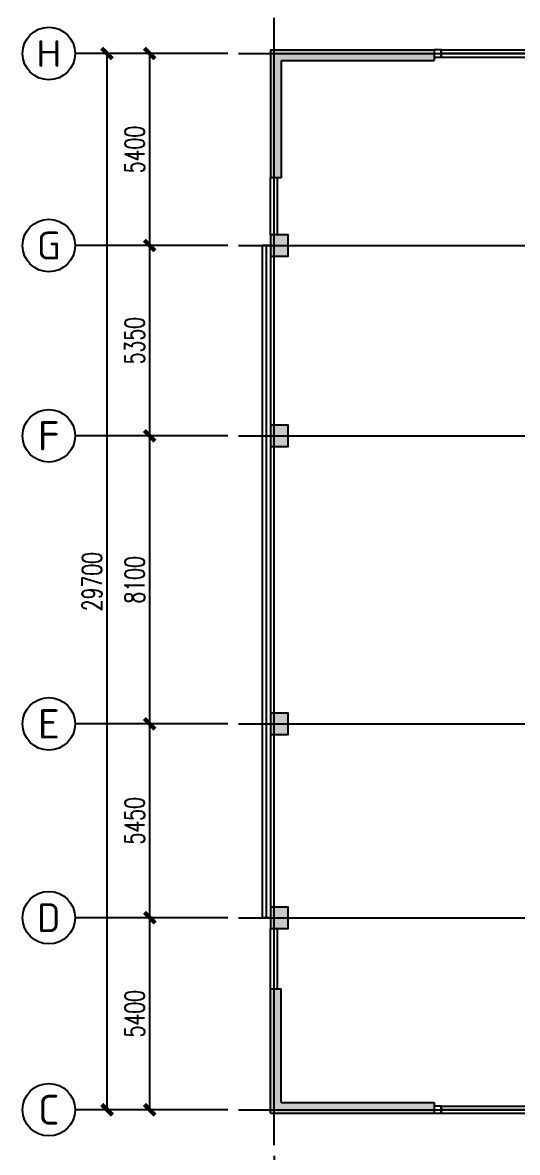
# Model space of a CAD drawing. Extents: x -1 to 1050000, y -900000 to 0.
# Drawn here: x 237214 to 251136, y -330769 to -299000 of the extents above; entities that cross this region are included whole.
import ezdxf
from ezdxf.enums import TextEntityAlignment as Align

# ---------------------------------------------------------------- set-up
doc = ezdxf.new("R2010")
doc.units = 0
doc.header["$LTSCALE"] = 1000
doc.header["$MEASUREMENT"] = 0
for name, color, linetype in [('AXIS', 3, 'Continuous'), ('AXIS_TEXT', 7, 'Continuous'), ('COLUMN', 9, 'Continuous'), ('CURTWALL', 4, 'Continuous'), ('PUB_HATCH', 8, 'Continuous'), ('WALL', 9, 'Continuous'), ('WINDOW', 4, 'Continuous')]:
    doc.layers.add(name, color=color, linetype=linetype)
doc.layers.add('DOTE', color=1, linetype='Continuous', plot=False)
doc.styles.add('_TCH_AXIS', font='tssdeng.shx', dxfattribs={"bigfont": 'GBCBIG.shx'})
doc.styles.add('_TCH_DIM_T3', font='SIMPLEX', dxfattribs={"width": 0.705882, "bigfont": 'GBCBIG'})
doc.styles.add('COMPLEX', font='COMPLEX')
doc.dimstyles.new('_TCH_ARCH&&100', dxfattribs={"dimtxt": 297.5, "dimasz": 100, "dimexe": 250, "dimexo": 300, "dimgap": 126.25, "dimtad": 1, "dimdec": 0, "dimzin": 0, "dimdsep": 46, "dimtxsty": '_TCH_DIM_T3', "dimblk": 'ARCHTICK', "dimcen": 0.09, "dimclrt": 7, "dimazin": 2, "dimtfac": 1, "dimtdec": 0, "dimtix": 1, "dimtmove": 2, "dimatfit": 3, "dimfxl": 1, "dimtolj": 1, "dimtzin": 0, "dimarcsym": 0})

# ---------------------------------------------------------------- blocks, each defined once
blk = doc.blocks.new('_AXISO')
blk.add_circle((0, 0), 0.5)
at = {"layer": 'AXIS_TEXT', "style": 'COMPLEX', "width": 1.041667}
blk.add_attdef('A', text='', height=0.56, dxfattribs=at).set_placement((-0.25, -0.28), (0.25, -0.28), align=Align.FIT)
blk = doc.blocks.new('_ArchTick')
at = {"color": 0, "linetype": 'ByBlock', "const_width": 0.4}
blk.add_lwpolyline([(-0.5, -0.5), (0.5, 0.5)], dxfattribs=at)
blk = doc.blocks.new('*D266')
at = {"layer": 'AXIS', "color": 0, "lineweight": -2, "transparency": 16777216}
for p, q in [((242991, -324169), (240541, -324169)), ((240791, -329569), (240791, -324169)), ((242991, -329569), (240541, -329569))]:
    blk.add_line(p, q, dxfattribs=at)
at = {"layer": 'Defpoints', "color": 0, "transparency": 16777216}
for p in [(240791, -324169), (243291, -324169), (243291, -329569)]:
    blk.add_point(p, dxfattribs=at)
at = {"layer": 'AXIS', "color": 0, "lineweight": -2, "transparency": 16777216, "xscale": 300, "yscale": 300, "zscale": 300}
for p, rotation in [((240791, -324169), 90), ((240791, -329569), 270)]:
    blk.add_blockref('_ArchTick', p, dxfattribs=dict(at, rotation=rotation))
at = {"layer": 'AXIS', "color": 7, "transparency": 16777216, "insert": (240366, -326869), "char_height": 550, "attachment_point": 5, "rotation": 90, "style": '_TCH_DIM_T3'}
blk.add_mtext('\\A1;5400', dxfattribs=at)
blk = doc.blocks.new('*D267')
at = {"layer": 'AXIS', "color": 0, "lineweight": -2, "transparency": 16777216}
for p, q in [((242991, -318719), (240541, -318719)), ((240791, -324169), (240791, -318719)), ((242991, -324169), (240541, -324169))]:
    blk.add_line(p, q, dxfattribs=at)
at = {"layer": 'Defpoints', "color": 0, "transparency": 16777216}
for p in [(240791, -318719), (243291, -318719), (243291, -324169)]:
    blk.add_point(p, dxfattribs=at)
at = {"layer": 'AXIS', "color": 0, "lineweight": -2, "transparency": 16777216, "xscale": 300, "yscale": 300, "zscale": 300}
for p, rotation in [((240791, -318719), 90), ((240791, -324169), 270)]:
    blk.add_blockref('_ArchTick', p, dxfattribs=dict(at, rotation=rotation))
at = {"layer": 'AXIS', "color": 7, "transparency": 16777216, "insert": (240366, -321444), "char_height": 550, "attachment_point": 5, "rotation": 90, "style": '_TCH_DIM_T3'}
blk.add_mtext('\\A1;5450', dxfattribs=at)
blk = doc.blocks.new('*D268')
at = {"layer": 'AXIS', "color": 0, "lineweight": -2, "transparency": 16777216}
for p, q in [((242991, -310619), (240541, -310619)), ((240791, -318719), (240791, -310619)), ((242991, -318719), (240541, -318719))]:
    blk.add_line(p, q, dxfattribs=at)
at = {"layer": 'Defpoints', "color": 0, "transparency": 16777216}
for p in [(240791, -310619), (243291, -310619), (243291, -318719)]:
    blk.add_point(p, dxfattribs=at)
at = {"layer": 'AXIS', "color": 0, "lineweight": -2, "transparency": 16777216, "xscale": 300, "yscale": 300, "zscale": 300}
for p, rotation in [((240791, -310619), 90), ((240791, -318719), 270)]:
    blk.add_blockref('_ArchTick', p, dxfattribs=dict(at, rotation=rotation))
at = {"layer": 'AXIS', "color": 7, "transparency": 16777216, "insert": (240366, -314669), "char_height": 550, "attachment_point": 5, "rotation": 90, "style": '_TCH_DIM_T3'}
blk.add_mtext('\\A1;8100', dxfattribs=at)
blk = doc.blocks.new('*D269')
at = {"layer": 'AXIS', "color": 0, "lineweight": -2, "transparency": 16777216}
for p, q in [((242991, -305269), (240541, -305269)), ((240791, -310619), (240791, -305269)), ((242991, -310619), (240541, -310619))]:
    blk.add_line(p, q, dxfattribs=at)
at = {"layer": 'Defpoints', "color": 0, "transparency": 16777216}
for p in [(240791, -305269), (243291, -305269), (243291, -310619)]:
    blk.add_point(p, dxfattribs=at)
at = {"layer": 'AXIS', "color": 0, "lineweight": -2, "transparency": 16777216, "xscale": 300, "yscale": 300, "zscale": 300}
for p, rotation in [((240791, -305269), 90), ((240791, -310619), 270)]:
    blk.add_blockref('_ArchTick', p, dxfattribs=dict(at, rotation=rotation))
at = {"layer": 'AXIS', "color": 7, "transparency": 16777216, "insert": (240366, -307944), "char_height": 550, "attachment_point": 5, "rotation": 90, "style": '_TCH_DIM_T3'}
blk.add_mtext('\\A1;5350', dxfattribs=at)
blk = doc.blocks.new('*D270')
at = {"layer": 'AXIS', "color": 0, "lineweight": -2, "transparency": 16777216}
for p, q in [((242991, -299869), (240541, -299869)), ((240791, -305269), (240791, -299869)), ((242991, -305269), (240541, -305269))]:
    blk.add_line(p, q, dxfattribs=at)
at = {"layer": 'Defpoints', "color": 0, "transparency": 16777216}
for p in [(240791, -299869), (243291, -299869), (243291, -305269)]:
    blk.add_point(p, dxfattribs=at)
at = {"layer": 'AXIS', "color": 0, "lineweight": -2, "transparency": 16777216, "xscale": 300, "yscale": 300, "zscale": 300}
for p, rotation in [((240791, -299869), 90), ((240791, -305269), 270)]:
    blk.add_blockref('_ArchTick', p, dxfattribs=dict(at, rotation=rotation))
at = {"layer": 'AXIS', "color": 7, "transparency": 16777216, "insert": (240366, -302569), "char_height": 550, "attachment_point": 5, "rotation": 90, "style": '_TCH_DIM_T3'}
blk.add_mtext('\\A1;5400', dxfattribs=at)
blk = doc.blocks.new('*D271')
at = {"layer": 'AXIS', "color": 0, "lineweight": -2, "transparency": 16777216}
for p, q in [((242591, -299869), (239341, -299869)), ((239591, -329569), (239591, -299869)), ((242591, -329569), (239341, -329569))]:
    blk.add_line(p, q, dxfattribs=at)
at = {"layer": 'Defpoints', "color": 0, "transparency": 16777216}
for p in [(239591, -299869), (242891, -299869), (242891, -329569)]:
    blk.add_point(p, dxfattribs=at)
at = {"layer": 'AXIS', "color": 0, "lineweight": -2, "transparency": 16777216, "xscale": 300, "yscale": 300, "zscale": 300}
for p, rotation in [((239591, -299869), 90), ((239591, -329569), 270)]:
    blk.add_blockref('_ArchTick', p, dxfattribs=dict(at, rotation=rotation))
at = {"layer": 'AXIS', "color": 7, "transparency": 16777216, "insert": (239166, -314719), "char_height": 550, "attachment_point": 5, "rotation": 90, "style": '_TCH_DIM_T3'}
blk.add_mtext('\\A1;29700', dxfattribs=at)
blk = doc.blocks.new('*D272')
at = {"layer": 'AXIS', "color": 0, "lineweight": -2, "transparency": 16777216}
for p, q in [((244291, -330869), (244291, -333319)), ((252691, -330869), (252691, -333319)), ((244291, -333069), (252691, -333069))]:
    blk.add_line(p, q, dxfattribs=at)
at = {"layer": 'Defpoints', "color": 0, "transparency": 16777216}
for p in [(244291, -330569), (252691, -330569), (252691, -333069)]:
    blk.add_point(p, dxfattribs=at)
at = {"layer": 'AXIS', "color": 0, "lineweight": -2, "transparency": 16777216, "xscale": 300, "yscale": 300, "zscale": 300, "rotation": 180}
blk.add_blockref('_ArchTick', (244291, -333069), dxfattribs=at)
at = {"layer": 'AXIS', "color": 0, "lineweight": -2, "transparency": 16777216, "xscale": 300, "yscale": 300, "zscale": 300}
blk.add_blockref('_ArchTick', (252691, -333069), dxfattribs=at)
at = {"layer": 'AXIS', "color": 7, "transparency": 16777216, "insert": (248491, -332644), "char_height": 550, "attachment_point": 5, "style": '_TCH_DIM_T3'}
blk.add_mtext('\\A1;8400', dxfattribs=at)
blk = doc.blocks.new('_FZH')
blk.add_lwpolyline([(-0.5, -0.5), (0.5, -0.5), (0.5, 0.5), (-0.5, 0.5)], close=True)
at = {"layer": 'PUB_HATCH'}
blk.add_solid([(-0.5, -0.5), (0.5, -0.5), (-0.5, 0.5), (0.5, 0.5)], dxfattribs=at)
blk = doc.blocks.new('$WINLIB2D$00000002')
at = {"color": 0}
for points in [[(-0.5, 0.5), (0.5, 0.5)], [(-0.5, 0.5), (-0.5, -0.5)], [(0.5, 0.5), (0.5, -0.5)], [(0.5, 0), (-0.5, 0)], [(-0.5, -0.5), (0.5, -0.5)]]:
    blk.add_lwpolyline(points, dxfattribs=at)

msp = doc.modelspace()

# ---------------------------------------------------------------- hatches: boundary and pattern name
at = {"layer": 'PUB_HATCH'}
for points in [[(244490.6, -300068.75), (244190.6, -299768.75), (244190.6, -303368.75), (244490.6, -303368.75)], [(244190.6, -299768.75), (244490.6, -300068.75), (248790.6, -300068.75), (248790.6, -299768.75)], [(244190.6, -329668.75), (244490.6, -329368.75), (244490.6, -326168.75), (244190.6, -326168.75)], [(244490.6, -329368.75), (244190.6, -329668.75), (248790.6, -329668.75), (248790.6, -329368.75)]]:
    msp.add_hatch(color=256, dxfattribs=at).paths.add_polyline_path(points)

# ---------------------------------------------------------------- linework, layer by layer
at = {"layer": 'AXIS'}
for p, q in [((242690.6, -299868.75), (238690.6, -299868.75)), ((242690.6, -305268.75), (238690.6, -305268.75)), ((242690.6, -310618.75), (238690.6, -310618.75)), ((242690.6, -318718.75), (238690.6, -318718.75)), ((242690.6, -324168.75), (238690.6, -324168.75)), ((242690.6, -329568.75), (238690.6, -329568.75))]:
    msp.add_line(p, q, dxfattribs=at)
at = {"layer": 'CURTWALL'}
for p, q in [((243950.6, -305268.75), (243950.6, -324168.75)), ((244190.6, -305268.75), (243950.6, -305268.75)), ((244070.6, -305268.75), (244070.6, -324168.75)), ((244190.6, -305268.75), (244190.6, -324168.75)), ((244190.6, -324168.75), (243950.6, -324168.75))]:
    msp.add_line(p, q, dxfattribs=at)
at = {"layer": 'DOTE'}
for p, q in [((244290.6, -330568.75), (244290.6, -298868.75)), ((243290.6, -299868.75), (294590.6, -299868.75)), ((243290.6, -305268.75), (294590.6, -305268.75)), ((243290.6, -310618.75), (294590.6, -310618.75)), ((243290.6, -318718.75), (294590.6, -318718.75)), ((243290.6, -324168.75), (294590.6, -324168.75)), ((243290.6, -329568.75), (294590.6, -329568.75))]:
    msp.add_line(p, q, dxfattribs=at)
at = {"layer": 'WALL'}
for p, q in [((244190.6, -299768.75), (244190.6, -303368.75)), ((244190.6, -299768.75), (248790.6, -299768.75)), ((248990.6, -299768.75), (248790.6, -299768.75)), ((248790.6, -299768.75), (248790.6, -300068.75)), ((248990.6, -299968.75), (248990.6, -299768.75)), ((244490.6, -300068.75), (244490.6, -303368.75)), ((244490.6, -300068.75), (248790.6, -300068.75)), ((248790.6, -299968.75), (248990.6, -299968.75)), ((244490.6, -303368.75), (244190.6, -303368.75)), ((244190.6, -304968.75), (244190.6, -303368.75)), ((244390.6, -304968.75), (244390.6, -303368.75)), ((244190.6, -326168.75), (244190.6, -324468.75)), ((244390.6, -326168.75), (244390.6, -324468.75)), ((244190.6, -329668.75), (244190.6, -326168.75)), ((244190.6, -326168.75), (244490.6, -326168.75)), ((244490.6, -329368.75), (244490.6, -326168.75)), ((244490.6, -329368.75), (248790.6, -329368.75)), ((248790.6, -329368.75), (248790.6, -329668.75)), ((244190.6, -329668.75), (248790.6, -329668.75)), ((248990.6, -329468.75), (248790.6, -329468.75)), ((248790.6, -329668.75), (248990.6, -329668.75)), ((248990.6, -329668.75), (248990.6, -329468.75))]:
    msp.add_line(p, q, dxfattribs=at)

# ---------------------------------------------------------------- block references
at = {"layer": 'AXIS'}
ref = msp.add_blockref('_AXISO', (237952.34, -299868.75), dxfattribs=dict(at, xscale=1476.510067114094, yscale=1476.510067114094, zscale=1476.510067114094))
ref.add_attrib('A', 'H', dxfattribs={"layer": 'AXIS_TEXT', "height": 748.44, "style": '_TCH_AXIS', "width": 1.768707}).set_placement((237595.94, -300242.97), (238308.74, -300242.97), align=Align.FIT)
ref = msp.add_blockref('_AXISO', (237952.34, -305268.75), dxfattribs=dict(at, xscale=1476.510067114094, yscale=1476.510067114094, zscale=1476.510067114094))
ref.add_attrib('A', 'G', dxfattribs={"layer": 'AXIS_TEXT', "height": 784.74, "style": '_TCH_AXIS', "width": 1.485714}).set_placement((237616.03, -305661.12), (238288.66, -305661.12), align=Align.FIT)
ref = msp.add_blockref('_AXISO', (237952.34, -310618.75), dxfattribs=dict(at, xscale=1476.510067114094, yscale=1476.510067114094, zscale=1476.510067114094))
ref.add_attrib('A', 'F', dxfattribs={"layer": 'AXIS_TEXT', "height": 822.12, "style": '_TCH_AXIS', "width": 1.52381}).set_placement((237639.15, -311029.82), (238265.53, -311029.82), align=Align.FIT)
ref = msp.add_blockref('_AXISO', (237952.34, -318718.75), dxfattribs=dict(at, xscale=1476.510067114094, yscale=1476.510067114094, zscale=1476.510067114094))
ref.add_attrib('A', 'E', dxfattribs={"layer": 'AXIS_TEXT', "height": 822.12, "style": '_TCH_AXIS', "width": 1.52381}).set_placement((237639.15, -319129.82), (238265.53, -319129.82), align=Align.FIT)
ref = msp.add_blockref('_AXISO', (237952.34, -324168.75), dxfattribs=dict(at, xscale=1476.510067114094, yscale=1476.510067114094, zscale=1476.510067114094))
ref.add_attrib('A', 'D', dxfattribs={"layer": 'AXIS_TEXT', "height": 803.33, "style": '_TCH_AXIS', "width": 1.503401}).set_placement((237627.19, -324570.42), (238277.5, -324570.42), align=Align.FIT)
ref = msp.add_blockref('_AXISO', (237952.34, -329568.75), dxfattribs=dict(at, xscale=1476.510067114094, yscale=1476.510067114094, zscale=1476.510067114094))
ref.add_attrib('A', 'C', dxfattribs={"layer": 'AXIS_TEXT', "height": 841.04, "style": '_TCH_AXIS', "width": 1.238095}).set_placement((237651.97, -329989.27), (238252.71, -329989.27), align=Align.FIT)
at = {"layer": 'COLUMN', "xscale": 500, "yscale": 600, "zscale": 600}
for p in [(244440.6, -305268.75), (244440.6, -310618.75), (244440.6, -318718.75), (244440.6, -324168.75)]:
    msp.add_blockref('_FZH', p, dxfattribs=at)
at = {"layer": 'WINDOW', "xscale": 2400, "yscale": 200, "zscale": 2400}
for p in [(250190.6, -299868.75), (250190.6, -329568.75)]:
    msp.add_blockref('$WINLIB2D$00000002', p, dxfattribs=at)

# ---------------------------------------------------------------- dimensions: what is measured, and where the dimension line sits
at = {"layer": 'AXIS'}
for p1, p2, distance, picture, middle in [((242890.6, -329568.75), (242890.6, -299868.75), 3300, '*D271', (239165.6, -314718.75)), ((243290.6, -305268.75), (243290.6, -299868.75), 2500, '*D270', (240365.6, -302568.75)), ((243290.6, -310618.75), (243290.6, -305268.75), 2500, '*D269', (240365.6, -307943.75)), ((243290.6, -318718.75), (243290.6, -310618.75), 2500, '*D268', (240365.6, -314668.75)), ((243290.6, -324168.75), (243290.6, -318718.75), 2500, '*D267', (240365.6, -321443.75)), ((243290.6, -329568.75), (243290.6, -324168.75), 2500, '*D266', (240365.6, -326868.75)), ((244290.6, -330568.75), (252690.6, -330568.75), -2500, '*D272', (248490.6, -332643.75))]:
    dim = msp.add_aligned_dim(p1=p1, p2=p2, distance=distance, dimstyle='_TCH_ARCH&&100', override={"dimtxt": 550, "dimasz": 300, "dimgap": 150}, dxfattribs=at)
    dim.commit()
    dim.dimension.update_dxf_attribs({"geometry": picture, "text_midpoint": middle})

doc.saveas('drawing.dxf')
